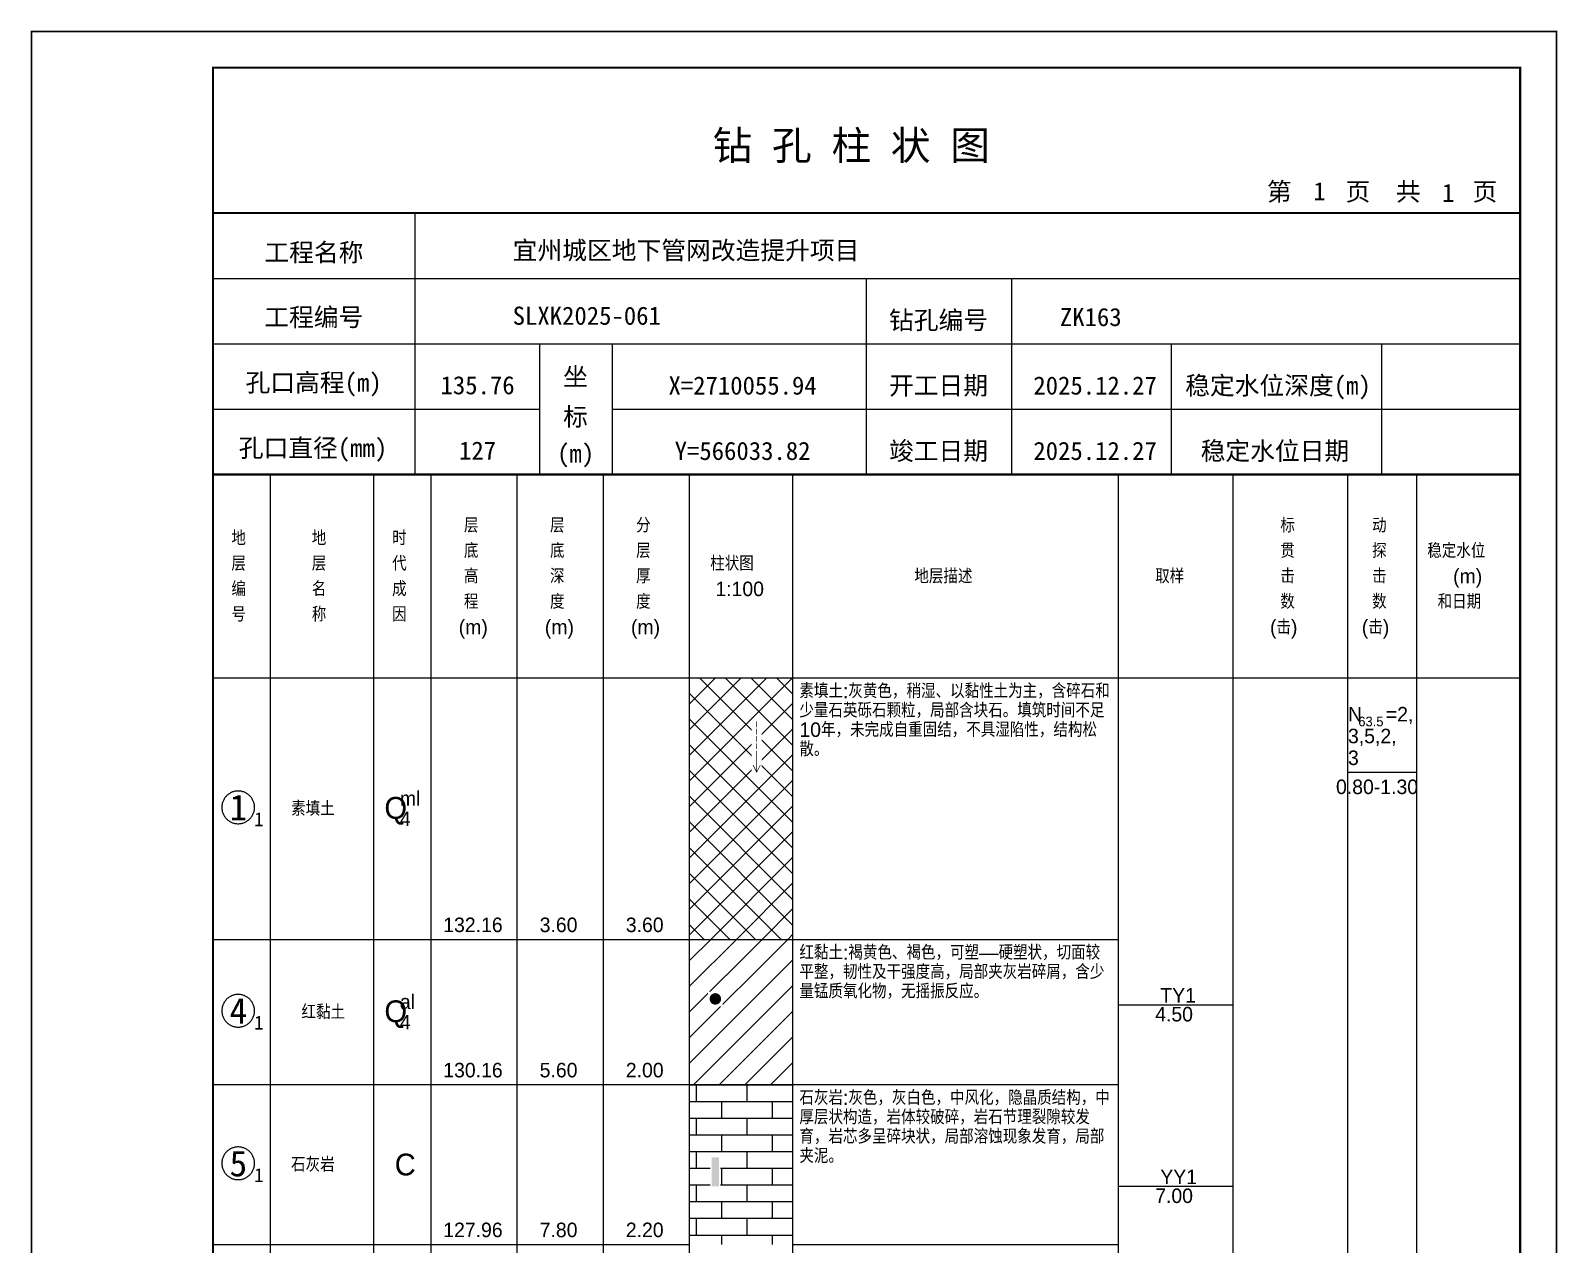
# Model space of a CAD drawing. Header units: millimetres. Extents: x 12489 to 89920, y 4630 to 4927.
# Drawn here: x 67269.3 to 67479.6, y 4759.7 to 4926.8 of the extents above; entities that cross this region are included whole.
import ezdxf
from ezdxf.enums import TextEntityAlignment as Align

# ---------------------------------------------------------------- set-up
doc = ezdxf.new("R2010")
doc.units = ezdxf.units.MM
doc.layers.add('GICAD_QUYANG', color=7, linetype='Continuous')
doc.layers.add('ZZT_TC', color=7, linetype='Continuous')
doc.styles.add('成果图图块', font='', dxfattribs={"height": 2.5})
doc.styles.add('成果图模板', font='')
doc.styles.add('成果图模板标题', font='simhei.ttf')
doc.styles.add('成果图表体', font='Comfont.shx', dxfattribs={"height": 2, "bigfont": 'Hztxt12a.shx'})
doc.styles.get('成果图图块').set_extended_font_data('FangSong_GB2312')
doc.styles.get('成果图模板').set_extended_font_data('FangSong_GB2312')

# ---------------------------------------------------------------- blocks, each defined once
blk = doc.blocks.new('DCBH-1-1-1519', base_point=(0.3, -0.11))
at = {"layer": 'ZZT_TC', "color": 7}
blk.add_polyline3d([(-0.19, 2.31, 0), (-0.3, 2.31, 0), (-0.41, 2.3, 0), (-0.52, 2.29, 0), (-0.63, 2.27, 0), (-0.73, 2.24, 0), (-0.84, 2.21, 0), (-0.95, 2.18, 0), (-1.05, 2.14, 0), (-1.15, 2.09, 0), (-1.25, 2.04, 0), (-1.35, 1.99, 0), (-1.44, 1.93, 0), (-1.53, 1.87, 0), (-1.62, 1.8, 0), (-1.7, 1.73, 0), (-1.78, 1.65, 0), (-1.86, 1.57, 0), (-1.93, 1.49, 0), (-2, 1.4, 0), (-2.06, 1.31, 0), (-2.12, 1.22, 0), (-2.17, 1.12, 0), (-2.22, 1.02, 0), (-2.27, 0.92, 0), (-2.31, 0.82, 0), (-2.34, 0.71, 0), (-2.37, 0.61, 0), (-2.4, 0.5, 0), (-2.41, 0.39, 0), (-2.43, 0.28, 0), (-2.44, 0.17, 0), (-2.44, 0.06, 0), (-2.44, -0.05, 0), (-2.43, -0.16, 0), (-2.41, -0.27, 0), (-2.4, -0.38, 0), (-2.37, -0.49, 0), (-2.34, -0.6, 0), (-2.31, -0.7, 0), (-2.27, -0.8, 0), (-2.22, -0.9, 0), (-2.17, -1, 0), (-2.12, -1.1, 0), (-2.06, -1.19, 0), (-2, -1.28, 0), (-1.93, -1.37, 0), (-1.86, -1.45, 0), (-1.78, -1.53, 0), (-1.7, -1.61, 0), (-1.62, -1.68, 0), (-1.53, -1.75, 0), (-1.44, -1.81, 0), (-1.35, -1.87, 0), (-1.25, -1.93, 0), (-1.15, -1.98, 0), (-1.05, -2.02, 0), (-0.95, -2.06, 0), (-0.84, -2.1, 0), (-0.73, -2.13, 0), (-0.63, -2.15, 0), (-0.52, -2.17, 0), (-0.41, -2.18, 0), (-0.3, -2.19, 0), (-0.19, -2.19, 0), (-0.08, -2.19, 0), (0.03, -2.18, 0), (0.14, -2.17, 0), (0.25, -2.15, 0), (0.36, -2.13, 0), (0.47, -2.1, 0), (0.57, -2.06, 0), (0.67, -2.02, 0), (0.77, -1.98, 0), (0.87, -1.93, 0), (0.97, -1.87, 0), (1.06, -1.81, 0), (1.15, -1.75, 0), (1.24, -1.68, 0), (1.32, -1.61, 0), (1.4, -1.53, 0), (1.48, -1.45, 0), (1.55, -1.37, 0), (1.62, -1.28, 0), (1.68, -1.19, 0), (1.74, -1.1, 0), (1.8, -1, 0), (1.85, -0.9, 0), (1.89, -0.8, 0), (1.93, -0.7, 0), (1.97, -0.6, 0), (2, -0.49, 0), (2.02, -0.38, 0), (2.04, -0.27, 0), (2.05, -0.16, 0), (2.06, -0.05, 0), (2.06, 0.06, 0), (2.06, 0.17, 0), (2.05, 0.28, 0), (2.04, 0.39, 0), (2.02, 0.5, 0), (2, 0.61, 0), (1.97, 0.71, 0), (1.93, 0.82, 0), (1.89, 0.92, 0), (1.85, 1.02, 0), (1.8, 1.12, 0), (1.74, 1.22, 0), (1.68, 1.31, 0), (1.62, 1.4, 0), (1.55, 1.49, 0), (1.48, 1.57, 0), (1.4, 1.65, 0), (1.32, 1.73, 0), (1.24, 1.8, 0), (1.15, 1.87, 0), (1.06, 1.93, 0), (0.97, 1.99, 0), (0.87, 2.04, 0), (0.77, 2.09, 0), (0.67, 2.14, 0), (0.57, 2.18, 0), (0.47, 2.21, 0), (0.36, 2.24, 0), (0.25, 2.27, 0), (0.14, 2.29, 0), (0.03, 2.3, 0), (-0.08, 2.31, 0), (-0.19, 2.31, 0)], dxfattribs=at)
at = {"style": '成果图图块'}
blk.add_text('1', height=3.57, dxfattribs=at).set_placement((-0.16, -1.74), align=Align.CENTER)
blk.add_text('1', height=1.91, dxfattribs=at).set_placement((2.03, -2.53))
blk = doc.blocks.new('DCBH-1-1-1520', base_point=(0.3, -0.11))
at = {"layer": 'ZZT_TC', "color": 7}
blk.add_polyline3d([(-0.19, 2.31, 0), (-0.3, 2.31, 0), (-0.41, 2.3, 0), (-0.52, 2.29, 0), (-0.63, 2.27, 0), (-0.73, 2.24, 0), (-0.84, 2.21, 0), (-0.95, 2.18, 0), (-1.05, 2.14, 0), (-1.15, 2.09, 0), (-1.25, 2.04, 0), (-1.35, 1.99, 0), (-1.44, 1.93, 0), (-1.53, 1.87, 0), (-1.62, 1.8, 0), (-1.7, 1.73, 0), (-1.78, 1.65, 0), (-1.86, 1.57, 0), (-1.93, 1.49, 0), (-2, 1.4, 0), (-2.06, 1.31, 0), (-2.12, 1.22, 0), (-2.17, 1.12, 0), (-2.22, 1.02, 0), (-2.27, 0.92, 0), (-2.31, 0.82, 0), (-2.34, 0.71, 0), (-2.37, 0.61, 0), (-2.4, 0.5, 0), (-2.41, 0.39, 0), (-2.43, 0.28, 0), (-2.44, 0.17, 0), (-2.44, 0.06, 0), (-2.44, -0.05, 0), (-2.43, -0.16, 0), (-2.41, -0.27, 0), (-2.4, -0.38, 0), (-2.37, -0.49, 0), (-2.34, -0.6, 0), (-2.31, -0.7, 0), (-2.27, -0.8, 0), (-2.22, -0.9, 0), (-2.17, -1, 0), (-2.12, -1.1, 0), (-2.06, -1.19, 0), (-2, -1.28, 0), (-1.93, -1.37, 0), (-1.86, -1.45, 0), (-1.78, -1.53, 0), (-1.7, -1.61, 0), (-1.62, -1.68, 0), (-1.53, -1.75, 0), (-1.44, -1.81, 0), (-1.35, -1.87, 0), (-1.25, -1.93, 0), (-1.15, -1.98, 0), (-1.05, -2.02, 0), (-0.95, -2.06, 0), (-0.84, -2.1, 0), (-0.73, -2.13, 0), (-0.63, -2.15, 0), (-0.52, -2.17, 0), (-0.41, -2.18, 0), (-0.3, -2.19, 0), (-0.19, -2.19, 0), (-0.08, -2.19, 0), (0.03, -2.18, 0), (0.14, -2.17, 0), (0.25, -2.15, 0), (0.36, -2.13, 0), (0.47, -2.1, 0), (0.57, -2.06, 0), (0.67, -2.02, 0), (0.77, -1.98, 0), (0.87, -1.93, 0), (0.97, -1.87, 0), (1.06, -1.81, 0), (1.15, -1.75, 0), (1.24, -1.68, 0), (1.32, -1.61, 0), (1.4, -1.53, 0), (1.48, -1.45, 0), (1.55, -1.37, 0), (1.62, -1.28, 0), (1.68, -1.19, 0), (1.74, -1.1, 0), (1.8, -1, 0), (1.85, -0.9, 0), (1.89, -0.8, 0), (1.93, -0.7, 0), (1.97, -0.6, 0), (2, -0.49, 0), (2.02, -0.38, 0), (2.04, -0.27, 0), (2.05, -0.16, 0), (2.06, -0.05, 0), (2.06, 0.06, 0), (2.06, 0.17, 0), (2.05, 0.28, 0), (2.04, 0.39, 0), (2.02, 0.5, 0), (2, 0.61, 0), (1.97, 0.71, 0), (1.93, 0.82, 0), (1.89, 0.92, 0), (1.85, 1.02, 0), (1.8, 1.12, 0), (1.74, 1.22, 0), (1.68, 1.31, 0), (1.62, 1.4, 0), (1.55, 1.49, 0), (1.48, 1.57, 0), (1.4, 1.65, 0), (1.32, 1.73, 0), (1.24, 1.8, 0), (1.15, 1.87, 0), (1.06, 1.93, 0), (0.97, 1.99, 0), (0.87, 2.04, 0), (0.77, 2.09, 0), (0.67, 2.14, 0), (0.57, 2.18, 0), (0.47, 2.21, 0), (0.36, 2.24, 0), (0.25, 2.27, 0), (0.14, 2.29, 0), (0.03, 2.3, 0), (-0.08, 2.31, 0), (-0.19, 2.31, 0)], dxfattribs=at)
at = {"style": '成果图图块'}
blk.add_text('4', height=3.57, dxfattribs=at).set_placement((-0.16, -1.74), align=Align.CENTER)
blk.add_text('1', height=1.91, dxfattribs=at).set_placement((2.03, -2.53))
blk = doc.blocks.new('DCBH-1-1-1521', base_point=(0.3, -0.11))
at = {"layer": 'ZZT_TC', "color": 7}
blk.add_polyline3d([(-0.19, 2.31, 0), (-0.3, 2.31, 0), (-0.41, 2.3, 0), (-0.52, 2.29, 0), (-0.63, 2.27, 0), (-0.73, 2.24, 0), (-0.84, 2.21, 0), (-0.95, 2.18, 0), (-1.05, 2.14, 0), (-1.15, 2.09, 0), (-1.25, 2.04, 0), (-1.35, 1.99, 0), (-1.44, 1.93, 0), (-1.53, 1.87, 0), (-1.62, 1.8, 0), (-1.7, 1.73, 0), (-1.78, 1.65, 0), (-1.86, 1.57, 0), (-1.93, 1.49, 0), (-2, 1.4, 0), (-2.06, 1.31, 0), (-2.12, 1.22, 0), (-2.17, 1.12, 0), (-2.22, 1.02, 0), (-2.27, 0.92, 0), (-2.31, 0.82, 0), (-2.34, 0.71, 0), (-2.37, 0.61, 0), (-2.4, 0.5, 0), (-2.41, 0.39, 0), (-2.43, 0.28, 0), (-2.44, 0.17, 0), (-2.44, 0.06, 0), (-2.44, -0.05, 0), (-2.43, -0.16, 0), (-2.41, -0.27, 0), (-2.4, -0.38, 0), (-2.37, -0.49, 0), (-2.34, -0.6, 0), (-2.31, -0.7, 0), (-2.27, -0.8, 0), (-2.22, -0.9, 0), (-2.17, -1, 0), (-2.12, -1.1, 0), (-2.06, -1.19, 0), (-2, -1.28, 0), (-1.93, -1.37, 0), (-1.86, -1.45, 0), (-1.78, -1.53, 0), (-1.7, -1.61, 0), (-1.62, -1.68, 0), (-1.53, -1.75, 0), (-1.44, -1.81, 0), (-1.35, -1.87, 0), (-1.25, -1.93, 0), (-1.15, -1.98, 0), (-1.05, -2.02, 0), (-0.95, -2.06, 0), (-0.84, -2.1, 0), (-0.73, -2.13, 0), (-0.63, -2.15, 0), (-0.52, -2.17, 0), (-0.41, -2.18, 0), (-0.3, -2.19, 0), (-0.19, -2.19, 0), (-0.08, -2.19, 0), (0.03, -2.18, 0), (0.14, -2.17, 0), (0.25, -2.15, 0), (0.36, -2.13, 0), (0.47, -2.1, 0), (0.57, -2.06, 0), (0.67, -2.02, 0), (0.77, -1.98, 0), (0.87, -1.93, 0), (0.97, -1.87, 0), (1.06, -1.81, 0), (1.15, -1.75, 0), (1.24, -1.68, 0), (1.32, -1.61, 0), (1.4, -1.53, 0), (1.48, -1.45, 0), (1.55, -1.37, 0), (1.62, -1.28, 0), (1.68, -1.19, 0), (1.74, -1.1, 0), (1.8, -1, 0), (1.85, -0.9, 0), (1.89, -0.8, 0), (1.93, -0.7, 0), (1.97, -0.6, 0), (2, -0.49, 0), (2.02, -0.38, 0), (2.04, -0.27, 0), (2.05, -0.16, 0), (2.06, -0.05, 0), (2.06, 0.06, 0), (2.06, 0.17, 0), (2.05, 0.28, 0), (2.04, 0.39, 0), (2.02, 0.5, 0), (2, 0.61, 0), (1.97, 0.71, 0), (1.93, 0.82, 0), (1.89, 0.92, 0), (1.85, 1.02, 0), (1.8, 1.12, 0), (1.74, 1.22, 0), (1.68, 1.31, 0), (1.62, 1.4, 0), (1.55, 1.49, 0), (1.48, 1.57, 0), (1.4, 1.65, 0), (1.32, 1.73, 0), (1.24, 1.8, 0), (1.15, 1.87, 0), (1.06, 1.93, 0), (0.97, 1.99, 0), (0.87, 2.04, 0), (0.77, 2.09, 0), (0.67, 2.14, 0), (0.57, 2.18, 0), (0.47, 2.21, 0), (0.36, 2.24, 0), (0.25, 2.27, 0), (0.14, 2.29, 0), (0.03, 2.3, 0), (-0.08, 2.31, 0), (-0.19, 2.31, 0)], dxfattribs=at)
at = {"style": '成果图图块'}
blk.add_text('5', height=3.57, dxfattribs=at).set_placement((-0.16, -1.74), align=Align.CENTER)
blk.add_text('1', height=1.91, dxfattribs=at).set_placement((2.03, -2.53))
blk = doc.blocks.new('gkqy1.dwg', base_point=(0.8, 0))
blk.add_wipeout([(-0.2, -0.2), (1.8, -0.2), (1.8, 1.8), (-0.2, 1.8)])
at = {"layer": 'GICAD_QUYANG'}
h = blk.add_hatch(color=7, dxfattribs=at)
edge = h.paths.add_edge_path()
edge.add_arc((0.8, 0.8), 0.8, 0, 360)
blk = doc.blocks.new('gkqy3.dwg', base_point=(0, -2))
blk.add_wipeout([(-0.7, -2.2), (0.7, -2.2), (0.7, 2.2), (-0.7, 2.2)])
at = {"color": 7}
blk.add_solid([(-0.5, -2), (0.5, -2), (-0.5, 2), (0.5, 2)], dxfattribs=at)
blk = doc.blocks.new('zztGLdt.dwg', base_point=(0.5, 0))
blk.add_wipeout([(-0.2, -0.2), (1.2, -0.2), (1.2, 3.2), (-0.2, 3.2)])
at = {"color": 7, "const_width": 0.1}
for points in [[(0.5, 3), (0.5, 0)], [(0, 1), (0.5, 0), (1, 1)]]:
    blk.add_lwpolyline(points, dxfattribs=at)
blk = doc.blocks.new('钻孔柱状图路桥昇龙制图梁世成校核莫家里.dwg250', base_point=(25, 236))
for p, q in [((52.82, 236), (52.82, 272)), ((25, 263), (205, 263)), ((115, 236), (115, 263)), ((135, 236), (135, 263)), ((25, 254), (205, 254)), ((70, 236), (70, 254)), ((80, 236), (80, 254)), ((157, 236), (157, 254)), ((185.95, 236), (185.95, 254)), ((25, 245), (70, 245)), ((80, 245), (205, 245))]:
    blk.add_line(p, q)
for points, const_width in [([(0, 0), (210, 0), (210, 297), (0, 297)], 0.25), ([(25, 5), (205, 5), (205, 292), (25, 292)], 0.3)]:
    blk.add_lwpolyline(points, close=True, dxfattribs=dict(const_width=const_width))
at = {"const_width": 0.3}
for points in [[(25, 272), (205, 272)], [(25, 236), (205, 236)]]:
    blk.add_lwpolyline(points, dxfattribs=at)
for s, height, style, p in [('钻 孔 柱 状 图', 4, '成果图模板标题', (93.8, 279.31)), ('第', 2.5, '成果图模板', (170.12, 273.7)), ('页', 2.5, '成果图模板', (180.96, 273.7)), ('共', 2.5, '成果图模板', (187.88, 273.7)), ('页', 2.5, '成果图模板', (198.44, 273.7)), ('工程名称', 2.5, '成果图模板', (32.07, 265.32)), ('宜州城区地下管网改造提升项目', 2.5, '成果图模板', (66.26, 265.61)), ('工程编号', 2.5, '成果图模板', (32.05, 256.41)), ('SLXK2025-061', 2.5, '成果图模板', (66.26, 256.61)), ('钻孔编号', 2.5, '成果图模板', (118.08, 256)), ('ZK163', 2.5, '成果图模板', (141.61, 256.43)), ('孔口高程(m)', 2.5, '成果图模板', (29.48, 247.41)), ('坐', 2.5, '成果图模板', (73.21, 248.24)), ('开工日期', 2.5, '成果图模板', (118.08, 247)), ('稳定水位深度(m)', 2.5, '成果图模板', (158.86, 247)), ('标', 2.5, '成果图模板', (73.21, 242.7)), ('孔口直径(mm)', 2.5, '成果图模板', (28.54, 238.41)), ('(m) ', 2.5, '成果图模板', (72.38, 237.65)), ('竣工日期', 2.5, '成果图模板', (118.08, 238)), ('稳定水位日期', 2.5, '成果图模板', (160.99, 238))]:
    blk.add_text(s, height=height, dxfattribs=dict(style=style)).set_placement(p)
at = {"style": '成果图模板'}
for s, p in [('1', (177.35, 273.74)), ('1', (195.08, 273.53)), ('135.76', (61.43, 247.04)), ('X=2710055.94', (97.92, 247)), ('2025.12.27', (146.46, 247)), ('127', (61.43, 238.04)), ('Y=566033.82', (97.92, 238)), ('2025.12.27', (146.46, 238))]:
    blk.add_text(s, height=2.5, dxfattribs=at).set_placement(p, align=Align.CENTER)

msp = doc.modelspace()

# ---------------------------------------------------------------- hatches: boundary and pattern name
at = {"linetype": 'Continuous'}
h = msp.add_hatch(dxfattribs=at)
h.set_pattern_fill('GKSTT', scale=0.5, style=0, pattern_type=2)
h.set_pattern_definition([(45, (0, 0), (-1.76776695, 1.76776695), []), (135, (0, 0), (-1.76776695, -1.76776695), [])])
h.paths.add_polyline_path([(67360.06, 4801.71), (67374.29, 4801.71), (67374.29, 4837.71), (67360.06, 4837.71)])
h = msp.add_hatch(dxfattribs=at)
h.set_pattern_fill('GKNXT', scale=0.5, style=0, pattern_type=2)
h.set_pattern_definition([(45, (0, 0), (-1.76776695, 1.76776695), [])])
h.paths.add_polyline_path([(67360.06, 4781.71), (67374.29, 4781.71), (67374.29, 4801.71), (67360.06, 4801.71)])
h = msp.add_hatch(dxfattribs=at)
h.set_pattern_fill('GKSHY', scale=0.5, style=0, pattern_type=2)
h.set_pattern_definition([(0, (0, 0), (0, 2.3), []), (90, (0, 0), (-3.5, 2.3), [2.3, -2.3])])
h.paths.add_polyline_path([(67360.06, 4759.71), (67374.29, 4759.71), (67374.29, 4781.71), (67360.06, 4781.71)])

# ---------------------------------------------------------------- linework, layer by layer
at = {"color": 0}
for p, q in [((67294.45, 4837.71), (67302.35, 4837.71)), ((67294.45, 4801.71), (67294.45, 4837.71)), ((67302.35, 4801.71), (67302.35, 4837.71)), ((67294.45, 4801.71), (67302.35, 4801.71)), ((67294.45, 4801.71), (67302.35, 4801.71)), ((67294.45, 4781.71), (67294.45, 4801.71)), ((67302.35, 4781.71), (67302.35, 4801.71)), ((67294.45, 4781.71), (67302.35, 4781.71)), ((67294.45, 4781.71), (67302.35, 4781.71)), ((67294.45, 4759.71), (67294.45, 4781.71)), ((67302.35, 4759.71), (67302.35, 4781.71)), ((67294.45, 4759.71), (67302.35, 4759.71))]:
    msp.add_line(p, q, dxfattribs=at)
for points in [[(67294.45, 4865.71), (67302.35, 4865.71)], [(67294.45, 4837.71), (67294.45, 4865.71)], [(67302.35, 4837.71), (67302.35, 4865.71)], [(67302.35, 4865.71), (67316.58, 4865.71)], [(67302.35, 4837.71), (67302.35, 4865.71)], [(67316.58, 4837.71), (67316.58, 4865.71)], [(67316.58, 4865.71), (67324.49, 4865.71)], [(67316.58, 4837.71), (67316.58, 4865.71)], [(67324.49, 4837.71), (67324.49, 4865.71)], [(67324.49, 4865.71), (67336.35, 4865.71)], [(67324.49, 4837.71), (67324.49, 4865.71)], [(67336.35, 4837.71), (67336.35, 4865.71)], [(67336.35, 4865.71), (67348.2, 4865.71)], [(67336.35, 4837.71), (67336.35, 4865.71)], [(67348.2, 4837.71), (67348.2, 4865.71)], [(67348.2, 4865.71), (67360.06, 4865.71)], [(67348.2, 4837.71), (67348.2, 4865.71)], [(67360.06, 4837.71), (67360.06, 4865.71)], [(67360.06, 4865.71), (67374.29, 4865.71)], [(67360.06, 4837.71), (67360.06, 4865.71)], [(67374.29, 4837.71), (67374.29, 4865.71)], [(67374.29, 4865.71), (67419.11, 4865.71)], [(67374.29, 4837.71), (67374.29, 4865.71)], [(67419.11, 4837.71), (67419.11, 4865.71)], [(67419.11, 4865.71), (67434.92, 4865.71)], [(67419.11, 4837.71), (67419.11, 4865.71)], [(67434.92, 4837.71), (67434.92, 4865.71)], [(67434.92, 4865.71), (67450.73, 4865.71)], [(67434.92, 4837.71), (67434.92, 4865.71)], [(67450.73, 4837.71), (67450.73, 4865.71)], [(67450.73, 4865.71), (67460.22, 4865.71)], [(67450.73, 4837.71), (67450.73, 4865.71)], [(67460.22, 4837.71), (67460.22, 4865.71)], [(67460.22, 4865.71), (67474.45, 4865.71)], [(67460.22, 4837.71), (67460.22, 4865.71)], [(67474.45, 4837.71), (67474.45, 4865.71)], [(67294.45, 4837.71), (67302.35, 4837.71)], [(67294.45, 4643.71), (67294.45, 4837.71)], [(67294.45, 4837.71), (67302.35, 4837.71)], [(67302.35, 4643.71), (67302.35, 4837.71)], [(67302.35, 4837.71), (67316.58, 4837.71)], [(67302.35, 4643.71), (67302.35, 4837.71)], [(67302.35, 4837.71), (67316.58, 4837.71)], [(67302.35, 4837.71), (67316.58, 4837.71)], [(67302.35, 4801.71), (67302.35, 4837.71)], [(67316.58, 4643.71), (67316.58, 4837.71)], [(67316.58, 4801.71), (67316.58, 4837.71)], [(67316.58, 4837.71), (67324.49, 4837.71)], [(67316.58, 4643.71), (67316.58, 4837.71)], [(67316.58, 4837.71), (67324.49, 4837.71)], [(67316.58, 4837.71), (67324.49, 4837.71)], [(67316.58, 4801.71), (67316.58, 4837.71)], [(67324.49, 4643.71), (67324.49, 4837.71)], [(67324.49, 4801.71), (67324.49, 4837.71)], [(67324.49, 4837.71), (67336.35, 4837.71)], [(67324.49, 4643.71), (67324.49, 4837.71)], [(67324.49, 4837.71), (67336.35, 4837.71)], [(67324.49, 4837.71), (67336.35, 4837.71)], [(67324.49, 4801.71), (67324.49, 4837.71)], [(67336.35, 4643.71), (67336.35, 4837.71)], [(67336.35, 4801.71), (67336.35, 4837.71)], [(67336.35, 4837.71), (67348.2, 4837.71)], [(67336.35, 4643.71), (67336.35, 4837.71)], [(67336.35, 4837.71), (67348.2, 4837.71)], [(67336.35, 4837.71), (67348.2, 4837.71)], [(67336.35, 4801.71), (67336.35, 4837.71)], [(67348.2, 4643.71), (67348.2, 4837.71)], [(67348.2, 4801.71), (67348.2, 4837.71)], [(67348.2, 4837.71), (67360.06, 4837.71)], [(67348.2, 4643.71), (67348.2, 4837.71)], [(67348.2, 4837.71), (67360.06, 4837.71)], [(67348.2, 4837.71), (67360.06, 4837.71)], [(67348.2, 4801.71), (67348.2, 4837.71)], [(67360.06, 4643.71), (67360.06, 4837.71)], [(67360.06, 4801.71), (67360.06, 4837.71)], [(67360.06, 4837.71), (67374.29, 4837.71)], [(67360.06, 4643.71), (67360.06, 4837.71)], [(67360.06, 4837.71), (67374.29, 4837.71)], [(67374.29, 4643.71), (67374.29, 4837.71)], [(67374.29, 4837.71), (67419.11, 4837.71)], [(67374.29, 4643.71), (67374.29, 4837.71)], [(67374.29, 4837.71), (67419.11, 4837.71)], [(67374.29, 4837.71), (67419.11, 4837.71)], [(67374.29, 4801.71), (67374.29, 4837.71)], [(67419.11, 4643.71), (67419.11, 4837.71)], [(67419.11, 4801.71), (67419.11, 4837.71)], [(67419.11, 4837.71), (67434.92, 4837.71)], [(67419.11, 4643.71), (67419.11, 4837.71)], [(67419.11, 4837.71), (67434.92, 4837.71)], [(67434.92, 4643.71), (67434.92, 4837.71)], [(67434.92, 4837.71), (67450.73, 4837.71)], [(67434.92, 4643.71), (67434.92, 4837.71)], [(67434.92, 4837.71), (67450.73, 4837.71)], [(67450.73, 4643.71), (67450.73, 4837.71)], [(67450.73, 4837.71), (67460.22, 4837.71)], [(67450.73, 4643.71), (67450.73, 4837.71)], [(67450.73, 4837.71), (67460.22, 4837.71)], [(67450.73, 4837.71), (67460.22, 4837.71)], [(67450.73, 4824.71), (67450.73, 4837.71)], [(67460.22, 4643.71), (67460.22, 4837.71)], [(67460.22, 4824.71), (67460.22, 4837.71)], [(67460.22, 4837.71), (67474.45, 4837.71)], [(67460.22, 4643.71), (67460.22, 4837.71)], [(67460.22, 4837.71), (67474.45, 4837.71)], [(67474.45, 4643.71), (67474.45, 4837.71)], [(67450.73, 4824.71), (67460.22, 4824.71)], [(67302.35, 4801.71), (67316.58, 4801.71)], [(67302.35, 4801.71), (67316.58, 4801.71)], [(67302.35, 4781.71), (67302.35, 4801.71)], [(67316.58, 4781.71), (67316.58, 4801.71)], [(67316.58, 4801.71), (67324.49, 4801.71)], [(67316.58, 4801.71), (67324.49, 4801.71)], [(67316.58, 4781.71), (67316.58, 4801.71)], [(67324.49, 4781.71), (67324.49, 4801.71)], [(67324.49, 4801.71), (67336.35, 4801.71)], [(67324.49, 4801.71), (67336.35, 4801.71)], [(67324.49, 4781.71), (67324.49, 4801.71)], [(67336.35, 4781.71), (67336.35, 4801.71)], [(67336.35, 4801.71), (67348.2, 4801.71)], [(67336.35, 4801.71), (67348.2, 4801.71)], [(67336.35, 4781.71), (67336.35, 4801.71)], [(67348.2, 4781.71), (67348.2, 4801.71)], [(67348.2, 4801.71), (67360.06, 4801.71)], [(67348.2, 4801.71), (67360.06, 4801.71)], [(67348.2, 4781.71), (67348.2, 4801.71)], [(67360.06, 4781.71), (67360.06, 4801.71)], [(67374.29, 4801.71), (67419.11, 4801.71)], [(67374.29, 4801.71), (67419.11, 4801.71)], [(67374.29, 4781.71), (67374.29, 4801.71)], [(67419.11, 4781.71), (67419.11, 4801.71)], [(67419.11, 4792.71), (67434.92, 4792.71)], [(67302.35, 4781.71), (67316.58, 4781.71)], [(67302.35, 4781.71), (67316.58, 4781.71)], [(67302.35, 4759.71), (67302.35, 4781.71)], [(67316.58, 4759.71), (67316.58, 4781.71)], [(67316.58, 4781.71), (67324.49, 4781.71)], [(67316.58, 4781.71), (67324.49, 4781.71)], [(67316.58, 4759.71), (67316.58, 4781.71)], [(67324.49, 4759.71), (67324.49, 4781.71)], [(67324.49, 4781.71), (67336.35, 4781.71)], [(67324.49, 4781.71), (67336.35, 4781.71)], [(67324.49, 4759.71), (67324.49, 4781.71)], [(67336.35, 4759.71), (67336.35, 4781.71)], [(67336.35, 4781.71), (67348.2, 4781.71)], [(67336.35, 4781.71), (67348.2, 4781.71)], [(67336.35, 4759.71), (67336.35, 4781.71)], [(67348.2, 4759.71), (67348.2, 4781.71)], [(67348.2, 4781.71), (67360.06, 4781.71)], [(67348.2, 4781.71), (67360.06, 4781.71)], [(67348.2, 4759.71), (67348.2, 4781.71)], [(67360.06, 4759.71), (67360.06, 4781.71)], [(67374.29, 4781.71), (67419.11, 4781.71)], [(67374.29, 4781.71), (67419.11, 4781.71)], [(67374.29, 4759.71), (67374.29, 4781.71)], [(67419.11, 4759.71), (67419.11, 4781.71)], [(67419.11, 4767.71), (67434.92, 4767.71)], [(67302.35, 4759.71), (67316.58, 4759.71)], [(67316.58, 4759.71), (67324.49, 4759.71)], [(67324.49, 4759.71), (67336.35, 4759.71)], [(67336.35, 4759.71), (67348.2, 4759.71)], [(67348.2, 4759.71), (67360.06, 4759.71)], [(67374.29, 4759.71), (67419.11, 4759.71)]]:
    msp.add_lwpolyline(points, dxfattribs=at)
at = {"color": 7, "flags": 128}
for points in [[(67360.06, 4801.71), (67374.29, 4801.71)], [(67360.06, 4781.71), (67374.29, 4781.71)]]:
    msp.add_lwpolyline(points, dxfattribs=at)

# ---------------------------------------------------------------- block references
for name, p in [('DCBH-1-1-1519', (67298.4, 4819.71)), ('DCBH-1-1-1520', (67298.4, 4791.71)), ('DCBH-1-1-1521', (67298.4, 4770.71))]:
    msp.add_blockref(name, p)

# ---------------------------------------------------------------- texts
at = {"color": 0, "style": '成果图表体'}
for s, height, p in [('层', 2, (67329, 4857.71)), ('层', 2, (67340.85, 4857.71)), ('分', 2, (67352.71, 4857.71)), ('标', 2, (67441.41, 4857.71)), ('动', 2, (67454.05, 4857.71)), ('地', 2, (67296.98, 4855.96)), ('地', 2, (67308.05, 4855.96)), ('时', 2, (67319.11, 4855.96)), ('底', 2, (67329, 4854.21)), ('底', 2, (67340.85, 4854.21)), ('层', 2, (67352.71, 4854.21)), ('贯', 2, (67441.41, 4854.21)), ('探', 2, (67454.05, 4854.21)), ('稳定水位', 2, (67461.65, 4854.21)), ('层', 2, (67296.98, 4852.46)), ('层', 2, (67308.05, 4852.46)), ('代', 2, (67319.11, 4852.46)), ('高', 2, (67329, 4850.71)), ('深', 2, (67340.85, 4850.71)), ('厚', 2, (67352.71, 4850.71)), ('柱状图', 2, (67362.91, 4852.46)), ('地层描述', 2, (67391.02, 4850.71)), ('取样', 2, (67424.18, 4850.71)), ('击', 2, (67441.41, 4850.71)), ('击', 2, (67454.05, 4850.71)), ('(m)', 2, (67465.2, 4850.71)), ('编', 2, (67296.98, 4848.96)), ('名', 2, (67308.05, 4848.96)), ('成', 2, (67319.11, 4848.96)), ('1:100', 2, (67363.62, 4848.96)), ('程', 2, (67329, 4847.21)), ('度', 2, (67340.85, 4847.21)), ('度', 2, (67352.71, 4847.21)), ('数', 2, (67441.41, 4847.21)), ('数', 2, (67454.05, 4847.21)), ('和日期', 2, (67463.07, 4847.21)), ('号', 2, (67296.98, 4845.46)), ('称', 2, (67308.05, 4845.46)), ('因', 2, (67319.11, 4845.46)), ('(m)', 2, (67328.28, 4843.71)), ('(m)', 2, (67340.14, 4843.71)), ('(m)', 2, (67352, 4843.71)), ('(击)', 2, (67439.99, 4843.71)), ('(击)', 2, (67452.63, 4843.71)), ('N', 2, (67450.73, 4831.71)), ('=2,', 2, (67455.94, 4831.71)), ('63.5', 1.333, (67452.15, 4831.04)), ('3,5,2,', 2, (67450.73, 4828.71)), ('3', 2, (67450.73, 4825.71)), ('0.80-1.30', 2, (67449.08, 4821.71)), ('Q', 3, (67318.05, 4818.31)), ('ml', 2, (67320.18, 4820.11)), ('素填土', 2, (67305.2, 4818.71)), ('4', 2, (67320.18, 4817.31)), ('132.16', 2, (67326.15, 4802.71)), ('3.60', 2, (67339.43, 4802.71)), ('3.60', 2, (67351.29, 4802.71)), ('al', 2, (67320.18, 4792.11)), ('TY1', 2, (67424.89, 4793.01)), ('红黏土', 2, (67306.63, 4790.71)), ('Q', 3, (67318.05, 4790.31)), ('4.50', 2, (67424.18, 4790.41)), ('4', 2, (67320.18, 4789.31)), ('130.16', 2, (67326.15, 4782.71)), ('5.60', 2, (67339.43, 4782.71)), ('2.00', 2, (67351.29, 4782.71)), ('石灰岩', 2, (67305.2, 4769.71)), ('C', 3, (67319.47, 4769.21)), ('YY1', 2, (67424.89, 4768.01)), ('7.00', 2, (67424.18, 4765.41)), ('127.96', 2, (67326.15, 4760.71)), ('7.80', 2, (67339.43, 4760.71)), ('2.20', 2, (67351.29, 4760.71))]:
    msp.add_text(s, height=height, dxfattribs=at).set_placement(p)
at = {"color": 0, "char_height": 2, "width": 43.0292, "attachment_point": 1, "line_spacing_factor": 0.8, "style": '成果图表体'}
for s, insert in [('素填土:灰黄色，稍湿、以黏性土为主，含碎石和少量石英砾石颗粒，局部含块石。填筑时间不足10年，未完成自重固结，不具湿陷性，结构松散。', (67375.19, 4836.91)), ('红黏土:褐黄色、褐色，可塑—硬塑状，切面较平整，韧性及干强度高，局部夹灰岩碎屑，含少量锰质氧化物，无摇振反应。', (67375.19, 4800.91)), ('石灰岩:灰色，灰白色，中风化，隐晶质结构，中厚层状构造，岩体较破碎，岩石节理裂隙较发育，岩芯多呈碎块状，局部溶蚀现象发育，局部夹泥。', (67375.19, 4780.91))]:
    msp.add_mtext(s, dxfattribs=dict(at, insert=insert))

# ---------------------------------------------------------------- next in the draw order: block references
for name, p in [('zztGLdt.dwg', (67369.31, 4828.71)), ('gkqy1.dwg', (67363.62, 4792.71)), ('gkqy3.dwg', (67363.62, 4767.71))]:
    msp.add_blockref(name, p)

# ---------------------------------------------------------------- next in the draw order: block references
msp.add_blockref('zztGLdt.dwg', (67369.31, 4827.71))

# ---------------------------------------------------------------- next in the draw order: block references
msp.add_blockref('zztGLdt.dwg', (67369.31, 4826.71))

# ---------------------------------------------------------------- next in the draw order: block references
msp.add_blockref('zztGLdt.dwg', (67369.31, 4825.71))

# ---------------------------------------------------------------- next in the draw order: block references
msp.add_blockref('zztGLdt.dwg', (67369.31, 4824.71))

# ---------------------------------------------------------------- next in the draw order: block references
msp.add_blockref('钻孔柱状图路桥昇龙制图梁世成校核莫家里.dwg250', (67294.45, 4865.71))

doc.saveas('drawing.dxf')
